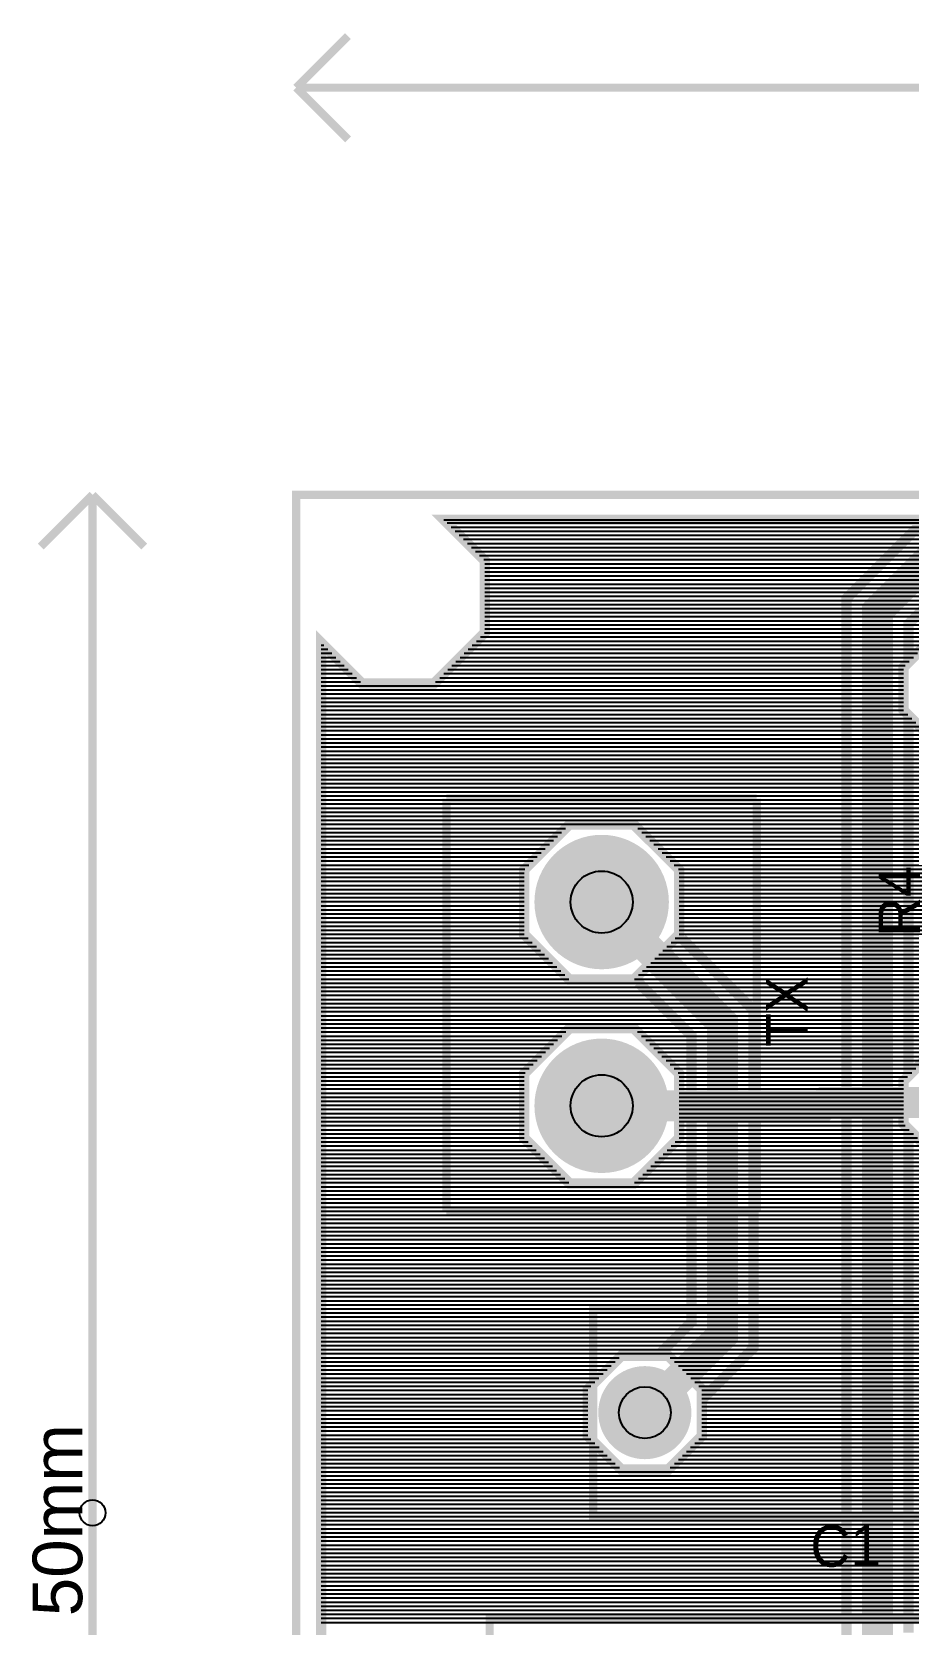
# Model space of a CAD drawing. Header units: inches. Extents: x -5.9 to 5.9, y -1.2 to 1.2.
# Drawn here: x -5.884 to -5.036, y -0.336 to 1.204 of the extents above; entities that cross this region are included whole.
import ezdxf

# ---------------------------------------------------------------- set-up
doc = ezdxf.new("R2010")
doc.units = ezdxf.units.IN
doc.layers.get('0').update_dxf_attribs({"linetype": 'CONTINUOUS'})

# ---------------------------------------------------------------- blocks, each defined once
blk = doc.blocks.new('EPAD')
at = {"const_width": 0.5}
blk.add_lwpolyline([(-0.25, 0, 1), (0.25, 0, 1)], format="xyb", close=True, dxfattribs=at)

msp = doc.modelspace()

# ---------------------------------------------------------------- linework, layer by layer
for points, const_width in [([(-5.627949, 1.149602), (-5.577949, 1.199602)], 0.008), ([(-5.627949, 1.149602), (5.887799, 1.149602)], 0.008), ([(-5.627949, 1.149602), (-5.577949, 1.099602)], 0.008), ([(-5.824799, 0.755902), (-5.874799, 0.705902)], 0.008), ([(-5.824799, -1.212602), (-5.824799, 0.755902)], 0.008), ([(-5.824799, 0.755902), (-5.774799, 0.705902)], 0.008), ([(-5.627949, -1.212602), (5.887799, -1.212602), (5.887799, 0.755902), (-5.627949, 0.755902), (-5.627949, -1.212602)], 0.008), ([(-5.627949, -1.212602), (5.887799, -1.212602), (5.887799, 0.755902), (-5.627949, 0.755902), (-5.627949, -1.212602)], 0.008), ([(-5.627949, -1.212602), (5.887799, -1.212602), (5.887799, 0.755902), (-5.627949, 0.755902), (-5.627949, -1.212602)], 0.008), ([(5.745151, -1.188602), (-5.4853, -1.188602), (-5.445626, -1.148928), (-5.445626, -1.079426), (-5.494772, -1.03028), (-5.564275, -1.03028), (-5.603949, -1.069954), (-5.603949, 0.613253), (-5.564275, 0.573579), (-5.494772, 0.573579), (-5.445626, 0.622725), (-5.445626, 0.692228), (-5.4853, 0.731902), (5.745151, 0.731902)], 0.01), ([(5.745151, -1.188602), (-5.4853, -1.188602), (-5.445626, -1.148928), (-5.445626, -1.079426), (-5.494772, -1.03028), (-5.564275, -1.03028), (-5.603949, -1.069954), (-5.603949, 0.613253), (-5.564275, 0.573579), (-5.494772, 0.573579), (-5.445626, 0.622725), (-5.445626, 0.692228), (-5.4853, 0.731902), (5.745151, 0.731902)], 0.01), ([(-5.095941, -0.368926), (-5.095941, 0.655926), (-5.028367, 0.7235), (3.496485, 0.7235)], 0.01), ([(3.709059, 0.4685), (3.484059, 0.6935), (-5.015941, 0.6935), (-5.065941, 0.6435), (-5.065941, -0.3565), (-4.990941, -0.4315)], 0.03), ([(-5.003515, 0.6635), (-5.035941, 0.631074), (-5.035941, 0.59421), (-5.011652, 0.6185)], 0.01), ([(-5.011652, 0.5185), (-5.040941, 0.547789), (-5.040941, 0.589211), (-5.011652, 0.6185)], 0.01), ([(-5.011652, 0.5185), (-5.035941, 0.54279), (-5.035941, 0.19421), (-5.011652, 0.2185)], 0.01), ([(-5.482673, 0.462201), (-5.182673, 0.462201)], 0.008), ([(-5.482673, 0.462201), (-5.482673, 0.062201)], 0.008), ([(-5.482673, 0.462201), (-5.182673, 0.462201)], 0.008), ([(-5.482673, 0.462201), (-5.482673, 0.062201)], 0.008), ([(-5.482673, 0.462201), (-5.182673, 0.462201)], 0.008), ([(-5.482673, 0.462201), (-5.482673, 0.062201)], 0.008), ([(-5.182673, 0.462201), (-5.182673, 0.062201)], 0.008), ([(-5.182673, 0.462201), (-5.182673, 0.062201)], 0.008), ([(-5.182673, 0.462201), (-5.182673, 0.062201)], 0.008), ([(-5.257674, 0.393267), (-5.257674, 0.331135), (-5.258428, 0.330381), (-5.185941, 0.257894), (-5.185941, -0.068926), (-5.235941, -0.118926), (-5.235941, -0.154281), (-5.268159, -0.1865), (-5.313722, -0.1865), (-5.345941, -0.154281), (-5.345941, -0.108719), (-5.313722, -0.0765), (-5.278367, -0.0765), (-5.245941, -0.044074), (-5.245941, 0.233043), (-5.300853, 0.287956), (-5.301607, 0.287201), (-5.363739, 0.287201), (-5.407673, 0.331135), (-5.407673, 0.393267), (-5.363739, 0.4372), (-5.301607, 0.4372), (-5.257674, 0.393267)], 0.01), ([(-5.363739, 0.4372), (-5.301607, 0.4372), (-5.257674, 0.393267), (-5.257674, 0.331135), (-5.301607, 0.287201), (-5.363739, 0.287201), (-5.407673, 0.331135), (-5.407673, 0.393267), (-5.363739, 0.4372)], 0.01), ([(-5.290941, -0.1315), (-5.215941, -0.0565), (-5.215941, 0.245469), (-5.332673, 0.362201)], 0.03), ([(-5.363739, 0.2402), (-5.301607, 0.2402), (-5.257674, 0.196267), (-5.257674, 0.134135), (-5.301607, 0.090201), (-5.363739, 0.090201), (-5.407673, 0.134135), (-5.407673, 0.196267), (-5.363739, 0.2402)], 0.01), ([(-5.363739, 0.2402), (-5.301607, 0.2402), (-5.257674, 0.196267), (-5.257674, 0.134135), (-5.301607, 0.090201), (-5.363739, 0.090201), (-5.407673, 0.134135), (-5.407673, 0.196267), (-5.363739, 0.2402)], 0.01), ([(-5.011652, 0.1185), (-5.040941, 0.147789), (-5.040941, 0.189211), (-5.011652, 0.2185)], 0.01), ([(-4.990941, 0.1685), (-5.115941, 0.1685), (-5.11924, 0.165201), (-5.332673, 0.165201)], 0.03), ([(-5.011652, 0.1185), (-5.035941, 0.14279), (-5.035941, -0.344074)], 0.01), ([(-5.182673, 0.062201), (-5.482673, 0.062201)], 0.008), ([(-5.182673, 0.062201), (-5.482673, 0.062201)], 0.008), ([(-5.182673, 0.062201), (-5.482673, 0.062201)], 0.008), ([(-5.340941, -0.2315), (-4.840941, -0.2315), (-4.840941, -0.0315), (-5.340941, -0.0315), (-5.340941, -0.2315)], 0.008), ([(-5.340941, -0.2315), (-4.840941, -0.2315), (-4.840941, -0.0315), (-5.340941, -0.0315), (-5.340941, -0.2315)], 0.008), ([(-5.340941, -0.2315), (-4.840941, -0.2315), (-4.840941, -0.0315), (-5.340941, -0.0315), (-5.340941, -0.2315)], 0.008), ([(-5.235941, -0.108719), (-5.235941, -0.154281), (-5.268159, -0.1865), (-5.313722, -0.1865), (-5.345941, -0.154281), (-5.345941, -0.108719), (-5.313722, -0.0765), (-5.268159, -0.0765), (-5.235941, -0.108719)], 0.01), ([(-5.440941, -0.5315), (-4.940941, -0.5315), (-4.940941, -0.3315), (-5.440941, -0.3315), (-5.440941, -0.5315)], 0.008), ([(-5.440941, -0.5315), (-4.940941, -0.5315), (-4.940941, -0.3315), (-5.440941, -0.3315), (-5.440941, -0.5315)], 0.008), ([(-5.440941, -0.5315), (-4.940941, -0.5315), (-4.940941, -0.3315), (-5.440941, -0.3315), (-5.440941, -0.5315)], 0.008)]:
    msp.add_lwpolyline(points, dxfattribs=dict(const_width=const_width))
for points in [[(-5.4853, 0.731902), (5.745151, 0.731902)], [(-5.4853, 0.731902), (5.745151, 0.731902)], [(-5.482119, 0.72872), (5.74197, 0.72872)], [(-5.482119, 0.72872), (5.74197, 0.72872)], [(-5.478182, 0.724783), (5.738033, 0.724783)], [(-5.478182, 0.724783), (5.738033, 0.724783)], [(-5.474245, 0.720846), (1.81898, 0.720846)], [(-5.474245, 0.720846), (-5.03102, 0.720846)], [(-5.470308, 0.716909), (1.815043, 0.716909)], [(-5.470308, 0.716909), (-5.034957, 0.716909)], [(-5.466371, 0.712972), (1.811106, 0.712972)], [(-5.466371, 0.712972), (-5.038894, 0.712972)], [(-5.462434, 0.709035), (1.807169, 0.709035)], [(-5.462434, 0.709035), (-5.042831, 0.709035)], [(-5.458497, 0.705098), (1.803232, 0.705098)], [(-5.458497, 0.705098), (-5.046768, 0.705098)], [(-5.45456, 0.701161), (1.799295, 0.701161)], [(-5.45456, 0.701161), (-5.050705, 0.701161)], [(-5.450623, 0.697224), (1.795358, 0.697224)], [(-5.450623, 0.697224), (-5.054642, 0.697224)], [(-5.446686, 0.693287), (1.791421, 0.693287)], [(-5.446686, 0.693287), (-5.058579, 0.693287)], [(-5.445626, 0.68935), (1.787484, 0.68935)], [(-5.445626, 0.68935), (-5.062516, 0.68935)], [(-5.445626, 0.685413), (1.783547, 0.685413)], [(-5.445626, 0.685413), (-5.066453, 0.685413)], [(-5.445626, 0.681476), (1.77961, 0.681476)], [(-5.445626, 0.681476), (-5.07039, 0.681476)], [(-5.445626, 0.677539), (1.775673, 0.677539)], [(-5.445626, 0.677539), (-5.074327, 0.677539)], [(-5.445626, 0.673602), (1.771736, 0.673602)], [(-5.445626, 0.673602), (-5.078264, 0.673602)], [(-5.445626, 0.669665), (-4.932201, 0.669665)], [(-5.445626, 0.669665), (-5.082201, 0.669665)], [(-5.445626, 0.665728), (-4.936138, 0.665728)], [(-5.445626, 0.665728), (-5.086138, 0.665728)], [(-5.445626, 0.661791), (-4.940075, 0.661791)], [(-5.445626, 0.661791), (-5.090075, 0.661791)], [(-5.445626, 0.657854), (-4.944012, 0.657854)], [(-5.445626, 0.657854), (-5.094012, 0.657854)], [(-5.445626, 0.653917), (-4.947949, 0.653917)], [(-5.445626, 0.653917), (-5.095941, 0.653917)], [(-5.445626, 0.64998), (-4.951886, 0.64998)], [(-5.445626, 0.64998), (-5.095941, 0.64998)], [(-5.445626, 0.646043), (-4.955823, 0.646043)], [(-5.445626, 0.646043), (-5.095941, 0.646043)], [(-5.445626, 0.642106), (-4.95976, 0.642106)], [(-5.445626, 0.642106), (-5.095941, 0.642106)], [(-5.445626, 0.638169), (-4.963697, 0.638169)], [(-5.445626, 0.638169), (-5.095941, 0.638169)], [(-5.445626, 0.634232), (-4.967634, 0.634232)], [(-5.445626, 0.634232), (-5.095941, 0.634232)], [(-5.449867, 0.618484), (-5.011667, 0.618484)], [(-5.449867, 0.618484), (-5.095941, 0.618484)], [(-5.44593, 0.622421), (-4.979445, 0.622421)], [(-5.44593, 0.622421), (-5.095941, 0.622421)], [(-5.445626, 0.630295), (-4.971571, 0.630295)], [(-5.445626, 0.630295), (-5.095941, 0.630295)], [(-5.445626, 0.626358), (-4.975508, 0.626358)], [(-5.445626, 0.626358), (-5.095941, 0.626358)], [(-5.603949, 0.61061), (-5.601306, 0.61061)], [(-5.603949, 0.61061), (-5.601306, 0.61061)], [(-5.603949, 0.606673), (-5.597369, 0.606673)], [(-5.603949, 0.606673), (-5.597369, 0.606673)], [(-5.603949, 0.602736), (-5.593432, 0.602736)], [(-5.603949, 0.602736), (-5.593432, 0.602736)], [(-5.465615, 0.602736), (-5.027415, 0.602736)], [(-5.465615, 0.602736), (-5.095941, 0.602736)], [(-5.461678, 0.606673), (-5.023478, 0.606673)], [(-5.461678, 0.606673), (-5.095941, 0.606673)], [(-5.457741, 0.61061), (-5.019541, 0.61061)], [(-5.457741, 0.61061), (-5.095941, 0.61061)], [(-5.453804, 0.614547), (-5.015604, 0.614547)], [(-5.453804, 0.614547), (-5.095941, 0.614547)], [(-5.603949, 0.598799), (-5.589495, 0.598799)], [(-5.603949, 0.598799), (-5.589495, 0.598799)], [(-5.603949, 0.594862), (-5.585558, 0.594862)], [(-5.603949, 0.594862), (-5.585558, 0.594862)], [(-5.603949, 0.590925), (-5.581621, 0.590925)], [(-5.603949, 0.590925), (-5.581621, 0.590925)], [(-5.603949, 0.586988), (-5.577684, 0.586988)], [(-5.603949, 0.586988), (-5.577684, 0.586988)], [(-5.481363, 0.586988), (-5.040941, 0.586988)], [(-5.481363, 0.586988), (-5.095941, 0.586988)], [(-5.477426, 0.590925), (-5.039226, 0.590925)], [(-5.477426, 0.590925), (-5.095941, 0.590925)], [(-5.473489, 0.594862), (-5.035289, 0.594862)], [(-5.473489, 0.594862), (-5.095941, 0.594862)], [(-5.469552, 0.598799), (-5.031352, 0.598799)], [(-5.469552, 0.598799), (-5.095941, 0.598799)], [(-5.603949, 0.583051), (-5.573747, 0.583051)], [(-5.603949, 0.583051), (-5.573747, 0.583051)], [(-5.603949, 0.579114), (-5.56981, 0.579114)], [(-5.603949, 0.579114), (-5.56981, 0.579114)], [(-5.603949, 0.575177), (-5.565873, 0.575177)], [(-5.603949, 0.575177), (-5.565873, 0.575177)], [(-5.603949, 0.57124), (-5.040941, 0.57124)], [(-5.603949, 0.57124), (-5.095941, 0.57124)], [(-5.493174, 0.575177), (-5.040941, 0.575177)], [(-5.493174, 0.575177), (-5.095941, 0.575177)], [(-5.489237, 0.579114), (-5.040941, 0.579114)], [(-5.489237, 0.579114), (-5.095941, 0.579114)], [(-5.4853, 0.583051), (-5.040941, 0.583051)], [(-5.4853, 0.583051), (-5.095941, 0.583051)], [(-5.603949, 0.567303), (-5.040941, 0.567303)], [(-5.603949, 0.567303), (-5.095941, 0.567303)], [(-5.603949, 0.563366), (-5.040941, 0.563366)], [(-5.603949, 0.563366), (-5.095941, 0.563366)], [(-5.603949, 0.559429), (-5.040941, 0.559429)], [(-5.603949, 0.559429), (-5.095941, 0.559429)], [(-5.603949, 0.555492), (-5.040941, 0.555492)], [(-5.603949, 0.555492), (-5.095941, 0.555492)], [(-5.603949, 0.551555), (-5.040941, 0.551555)], [(-5.603949, 0.551555), (-5.095941, 0.551555)], [(-5.603949, 0.547618), (-5.040769, 0.547618)], [(-5.603949, 0.547618), (-5.095941, 0.547618)], [(-5.603949, 0.543681), (-5.036832, 0.543681)], [(-5.603949, 0.543681), (-5.095941, 0.543681)], [(-5.603949, 0.539744), (-5.032895, 0.539744)], [(-5.603949, 0.539744), (-5.095941, 0.539744)], [(-5.603949, 0.535807), (-5.028958, 0.535807)], [(-5.603949, 0.535807), (-5.095941, 0.535807)], [(-5.603949, 0.53187), (-5.025021, 0.53187)], [(-5.603949, 0.53187), (-5.095941, 0.53187)], [(-5.603949, 0.527933), (-5.021084, 0.527933)], [(-5.603949, 0.527933), (-5.095941, 0.527933)], [(-5.603949, 0.523996), (-5.017147, 0.523996)], [(-5.603949, 0.523996), (-5.095941, 0.523996)], [(-5.603949, 0.520059), (-5.01321, 0.520059)], [(-5.603949, 0.520059), (-5.095941, 0.520059)], [(-5.603949, 0.516122), (-4.9211, 0.516122)], [(-5.603949, 0.516122), (-5.095941, 0.516122)], [(-5.603949, 0.512185), (-4.925037, 0.512185)], [(-5.603949, 0.512185), (-5.095941, 0.512185)], [(-5.603949, 0.508248), (-4.928974, 0.508248)], [(-5.603949, 0.508248), (-5.095941, 0.508248)], [(-5.603949, 0.504311), (-4.932911, 0.504311)], [(-5.603949, 0.504311), (-5.095941, 0.504311)], [(-5.603949, 0.500374), (-4.936848, 0.500374)], [(-5.603949, 0.500374), (-5.095941, 0.500374)], [(-5.603949, 0.496437), (-4.940785, 0.496437)], [(-5.603949, 0.496437), (-5.095941, 0.496437)], [(-5.603949, 0.4925), (-4.944722, 0.4925)], [(-5.603949, 0.4925), (-5.095941, 0.4925)], [(-5.603949, 0.488563), (-4.945941, 0.488563)], [(-5.603949, 0.488563), (-5.095941, 0.488563)], [(-5.603949, 0.484626), (-4.945941, 0.484626)], [(-5.603949, 0.484626), (-5.095941, 0.484626)], [(-5.603949, 0.480689), (-4.945941, 0.480689)], [(-5.603949, 0.480689), (-5.095941, 0.480689)], [(-5.603949, 0.476752), (-4.945941, 0.476752)], [(-5.603949, 0.476752), (-5.095941, 0.476752)], [(-5.603949, 0.472815), (-4.945941, 0.472815)], [(-5.603949, 0.472815), (-5.095941, 0.472815)], [(-5.603949, 0.468878), (-4.945941, 0.468878)], [(-5.603949, 0.468878), (-5.095941, 0.468878)], [(-5.603949, 0.464941), (-4.945941, 0.464941)], [(-5.603949, 0.464941), (-5.095941, 0.464941)], [(-5.603949, 0.461004), (-4.945941, 0.461004)], [(-5.603949, 0.461004), (-5.095941, 0.461004)], [(-5.603949, 0.457067), (-4.945941, 0.457067)], [(-5.603949, 0.457067), (-5.095941, 0.457067)], [(-5.603949, 0.45313), (-4.945941, 0.45313)], [(-5.603949, 0.45313), (-5.095941, 0.45313)], [(-5.603949, 0.449193), (-4.945941, 0.449193)], [(-5.603949, 0.449193), (-5.095941, 0.449193)], [(-5.603949, 0.445256), (-4.945478, 0.445256)], [(-5.603949, 0.445256), (-5.095941, 0.445256)], [(-5.603949, 0.441319), (-4.941541, 0.441319)], [(-5.603949, 0.441319), (-5.095941, 0.441319)], [(-5.603949, 0.437382), (-4.937604, 0.437382)], [(-5.603949, 0.437382), (-5.095941, 0.437382)], [(-5.603949, 0.433445), (-5.367494, 0.433445)], [(-5.603949, 0.433445), (-5.367494, 0.433445)], [(-5.297852, 0.433445), (-4.933667, 0.433445)], [(-5.297852, 0.433445), (-5.095941, 0.433445)], [(-5.603949, 0.429508), (-5.371431, 0.429508)], [(-5.603949, 0.429508), (-5.371431, 0.429508)], [(-5.603949, 0.425571), (-5.375369, 0.425571)], [(-5.603949, 0.425571), (-5.375369, 0.425571)], [(-5.603949, 0.421634), (-5.379306, 0.421634)], [(-5.603949, 0.421634), (-5.379306, 0.421634)], [(-5.603949, 0.417697), (-5.383243, 0.417697)], [(-5.603949, 0.417697), (-5.383243, 0.417697)], [(-5.293915, 0.429508), (-4.92973, 0.429508)], [(-5.293915, 0.429508), (-5.095941, 0.429508)], [(-5.289978, 0.425571), (-4.925793, 0.425571)], [(-5.289978, 0.425571), (-5.095941, 0.425571)], [(-5.286041, 0.421634), (-4.921856, 0.421634)], [(-5.286041, 0.421634), (-5.095941, 0.421634)], [(-5.282104, 0.417697), (-4.917919, 0.417697)], [(-5.282104, 0.417697), (-5.095941, 0.417697)], [(-5.603949, 0.41376), (-5.38718, 0.41376)], [(-5.603949, 0.41376), (-5.38718, 0.41376)], [(-5.603949, 0.409823), (-5.391117, 0.409823)], [(-5.603949, 0.409823), (-5.391117, 0.409823)], [(-5.603949, 0.405886), (-5.395054, 0.405886)], [(-5.603949, 0.405886), (-5.395054, 0.405886)], [(-5.603949, 0.401949), (-5.398991, 0.401949)], [(-5.603949, 0.401949), (-5.398991, 0.401949)], [(-5.278167, 0.41376), (-4.913982, 0.41376)], [(-5.278167, 0.41376), (-5.095941, 0.41376)], [(-5.27423, 0.409823), (-4.327399, 0.409823)], [(-5.27423, 0.409823), (-5.095941, 0.409823)], [(-5.270293, 0.405886), (-4.331336, 0.405886)], [(-5.270293, 0.405886), (-5.095941, 0.405886)], [(-5.266356, 0.401949), (-4.335273, 0.401949)], [(-5.266356, 0.401949), (-5.095941, 0.401949)], [(-5.603949, 0.398012), (-5.402928, 0.398012)], [(-5.603949, 0.398012), (-5.402928, 0.398012)], [(-5.603949, 0.394075), (-5.406865, 0.394075)], [(-5.603949, 0.394075), (-5.406865, 0.394075)], [(-5.603949, 0.390138), (-5.407673, 0.390138)], [(-5.603949, 0.390138), (-5.407673, 0.390138)], [(-5.603949, 0.386201), (-5.407673, 0.386201)], [(-5.603949, 0.386201), (-5.407673, 0.386201)], [(-5.262419, 0.398012), (-4.33921, 0.398012)], [(-5.262419, 0.398012), (-5.095941, 0.398012)], [(-5.258482, 0.394075), (-4.343147, 0.394075)], [(-5.258482, 0.394075), (-5.095941, 0.394075)], [(-5.257674, 0.390138), (-4.345941, 0.390138)], [(-5.257674, 0.390138), (-5.095941, 0.390138)], [(-5.257674, 0.386201), (-4.345941, 0.386201)], [(-5.257674, 0.386201), (-5.095941, 0.386201)], [(-5.603949, 0.382264), (-5.407673, 0.382264)], [(-5.603949, 0.382264), (-5.407673, 0.382264)], [(-5.603949, 0.378327), (-5.407673, 0.378327)], [(-5.603949, 0.378327), (-5.407673, 0.378327)], [(-5.603949, 0.37439), (-5.407673, 0.37439)], [(-5.603949, 0.37439), (-5.407673, 0.37439)], [(-5.603949, 0.370453), (-5.407673, 0.370453)], [(-5.603949, 0.370453), (-5.407673, 0.370453)], [(-5.257674, 0.382264), (-4.345941, 0.382264)], [(-5.257674, 0.382264), (-5.095941, 0.382264)], [(-5.257674, 0.378327), (-4.345941, 0.378327)], [(-5.257674, 0.378327), (-5.095941, 0.378327)], [(-5.257674, 0.37439), (-4.345941, 0.37439)], [(-5.257674, 0.37439), (-5.095941, 0.37439)], [(-5.257674, 0.370453), (-4.345941, 0.370453)], [(-5.257674, 0.370453), (-5.095941, 0.370453)], [(-5.603949, 0.366516), (-5.407673, 0.366516)], [(-5.603949, 0.366516), (-5.407673, 0.366516)], [(-5.603949, 0.362579), (-5.407673, 0.362579)], [(-5.603949, 0.362579), (-5.407673, 0.362579)], [(-5.603949, 0.358642), (-5.407673, 0.358642)], [(-5.603949, 0.358642), (-5.407673, 0.358642)], [(-5.603949, 0.354705), (-5.407673, 0.354705)], [(-5.603949, 0.354705), (-5.407673, 0.354705)], [(-5.257674, 0.366516), (-4.345941, 0.366516)], [(-5.257674, 0.366516), (-5.095941, 0.366516)], [(-5.257674, 0.362579), (-4.345941, 0.362579)], [(-5.257674, 0.362579), (-5.095941, 0.362579)], [(-5.257674, 0.358642), (-4.345941, 0.358642)], [(-5.257674, 0.358642), (-5.095941, 0.358642)], [(-5.257674, 0.354705), (-4.345941, 0.354705)], [(-5.257674, 0.354705), (-5.095941, 0.354705)], [(-5.603949, 0.350768), (-5.407673, 0.350768)], [(-5.603949, 0.350768), (-5.407673, 0.350768)], [(-5.603949, 0.346831), (-5.407673, 0.346831)], [(-5.603949, 0.346831), (-5.407673, 0.346831)], [(-5.603949, 0.342894), (-5.407673, 0.342894)], [(-5.603949, 0.342894), (-5.407673, 0.342894)], [(-5.603949, 0.338957), (-5.407673, 0.338957)], [(-5.603949, 0.338957), (-5.407673, 0.338957)], [(-5.257674, 0.350768), (-4.345941, 0.350768)], [(-5.257674, 0.350768), (-5.095941, 0.350768)], [(-5.257674, 0.346831), (-4.345941, 0.346831)], [(-5.257674, 0.346831), (-5.095941, 0.346831)], [(-5.257674, 0.342894), (-4.343116, 0.342894)], [(-5.257674, 0.342894), (-5.095941, 0.342894)], [(-5.257674, 0.338957), (-4.339179, 0.338957)], [(-5.257674, 0.338957), (-5.095941, 0.338957)], [(-5.603949, 0.33502), (-5.407673, 0.33502)], [(-5.603949, 0.33502), (-5.407673, 0.33502)], [(-5.603949, 0.331083), (-5.40762, 0.331083)], [(-5.603949, 0.331083), (-5.40762, 0.331083)], [(-5.603949, 0.327146), (-5.403683, 0.327146)], [(-5.603949, 0.327146), (-5.403683, 0.327146)], [(-5.261663, 0.327146), (-5.095941, 0.327146)], [(-5.257726, 0.331083), (-4.331305, 0.331083)], [(-5.257726, 0.331083), (-5.095941, 0.331083)], [(-5.257674, 0.33502), (-4.335242, 0.33502)], [(-5.257674, 0.33502), (-5.095941, 0.33502)], [(-5.255193, 0.327146), (-4.327368, 0.327146)], [(-5.603949, 0.323209), (-5.399746, 0.323209)], [(-5.603949, 0.323209), (-5.399746, 0.323209)], [(-5.603949, 0.319272), (-5.395809, 0.319272)], [(-5.603949, 0.319272), (-5.395809, 0.319272)], [(-5.603949, 0.315335), (-5.391872, 0.315335)], [(-5.603949, 0.315335), (-5.391872, 0.315335)], [(-5.603949, 0.311398), (-5.387935, 0.311398)], [(-5.603949, 0.311398), (-5.387935, 0.311398)], [(-5.277411, 0.311398), (-5.095941, 0.311398)], [(-5.273474, 0.315335), (-5.095941, 0.315335)], [(-5.269537, 0.319272), (-5.095941, 0.319272)], [(-5.2656, 0.323209), (-5.095941, 0.323209)], [(-5.251256, 0.323209), (-4.323431, 0.323209)], [(-5.247319, 0.319272), (-4.320941, 0.319272)], [(-5.243382, 0.315335), (-4.320941, 0.315335)], [(-5.239445, 0.311398), (-4.320941, 0.311398)], [(-5.603949, 0.307461), (-5.383998, 0.307461)], [(-5.603949, 0.307461), (-5.383998, 0.307461)], [(-5.603949, 0.303524), (-5.380061, 0.303524)], [(-5.603949, 0.303524), (-5.380061, 0.303524)], [(-5.603949, 0.299587), (-5.376124, 0.299587)], [(-5.603949, 0.299587), (-5.376124, 0.299587)], [(-5.603949, 0.29565), (-5.372187, 0.29565)], [(-5.603949, 0.29565), (-5.372187, 0.29565)], [(-5.293159, 0.29565), (-5.095941, 0.29565)], [(-5.289222, 0.299587), (-5.095941, 0.299587)], [(-5.285285, 0.303524), (-5.095941, 0.303524)], [(-5.281348, 0.307461), (-5.095941, 0.307461)], [(-5.235508, 0.307461), (-4.320941, 0.307461)], [(-5.231571, 0.303524), (-4.320941, 0.303524)], [(-5.227634, 0.299587), (-4.320941, 0.299587)], [(-5.223697, 0.29565), (-4.320941, 0.29565)], [(-5.603949, 0.291713), (-5.36825, 0.291713)], [(-5.603949, 0.291713), (-5.36825, 0.291713)], [(-5.603949, 0.287776), (-5.364313, 0.287776)], [(-5.603949, 0.287776), (-5.364313, 0.287776)], [(-5.603949, 0.283839), (-5.296736, 0.283839)], [(-5.603949, 0.283839), (-5.095941, 0.283839)], [(-5.603949, 0.279902), (-5.292799, 0.279902)], [(-5.603949, 0.279902), (-5.095941, 0.279902)], [(-5.301033, 0.287776), (-5.300673, 0.287776)], [(-5.301033, 0.287776), (-5.095941, 0.287776)], [(-5.297096, 0.291713), (-5.095941, 0.291713)], [(-5.21976, 0.291713), (-4.320941, 0.291713)], [(-5.215823, 0.287776), (-4.320941, 0.287776)], [(-5.211886, 0.283839), (-4.320941, 0.283839)], [(-5.207949, 0.279902), (-4.320941, 0.279902)], [(-5.603949, 0.275965), (-5.288862, 0.275965)], [(-5.603949, 0.275965), (-5.095941, 0.275965)], [(-5.603949, 0.272028), (-5.284925, 0.272028)], [(-5.603949, 0.272028), (-5.095941, 0.272028)], [(-5.603949, 0.268091), (-5.280988, 0.268091)], [(-5.603949, 0.268091), (-5.095941, 0.268091)], [(-5.603949, 0.264154), (-5.277051, 0.264154)], [(-5.603949, 0.264154), (-5.095941, 0.264154)], [(-5.204012, 0.275965), (-4.320941, 0.275965)], [(-5.200075, 0.272028), (-4.320941, 0.272028)], [(-5.196138, 0.268091), (-4.320941, 0.268091)], [(-5.192201, 0.264154), (-4.320941, 0.264154)], [(-5.603949, 0.260217), (-5.273114, 0.260217)], [(-5.603949, 0.260217), (-5.095941, 0.260217)], [(-5.603949, 0.25628), (-5.269177, 0.25628)], [(-5.603949, 0.25628), (-5.095941, 0.25628)], [(-5.603949, 0.252343), (-5.26524, 0.252343)], [(-5.603949, 0.252343), (-5.095941, 0.252343)], [(-5.603949, 0.248406), (-5.261303, 0.248406)], [(-5.603949, 0.248406), (-5.095941, 0.248406)], [(-5.188264, 0.260217), (-4.320941, 0.260217)], [(-5.185941, 0.25628), (-4.320941, 0.25628)], [(-5.185941, 0.252343), (-4.320941, 0.252343)], [(-5.185941, 0.248406), (-4.320941, 0.248406)], [(-5.603949, 0.244469), (-5.257366, 0.244469)], [(-5.603949, 0.244469), (-5.095941, 0.244469)], [(-5.603949, 0.240531), (-5.253429, 0.240531)], [(-5.603949, 0.240531), (-5.095941, 0.240531)], [(-5.603949, 0.236594), (-5.367345, 0.236594)], [(-5.603949, 0.236594), (-5.367345, 0.236594)], [(-5.603949, 0.232657), (-5.371282, 0.232657)], [(-5.603949, 0.232657), (-5.371282, 0.232657)], [(-5.298002, 0.236594), (-5.249492, 0.236594)], [(-5.298002, 0.236594), (-5.095941, 0.236594)], [(-5.294065, 0.232657), (-5.245941, 0.232657)], [(-5.294065, 0.232657), (-5.095941, 0.232657)], [(-5.185941, 0.244469), (-4.320941, 0.244469)], [(-5.185941, 0.240531), (-4.320941, 0.240531)], [(-5.185941, 0.236594), (-4.320941, 0.236594)], [(-5.185941, 0.232657), (-4.320941, 0.232657)], [(-5.603949, 0.22872), (-5.375219, 0.22872)], [(-5.603949, 0.22872), (-5.375219, 0.22872)], [(-5.603949, 0.224783), (-5.379156, 0.224783)], [(-5.603949, 0.224783), (-5.379156, 0.224783)], [(-5.603949, 0.220846), (-5.383093, 0.220846)], [(-5.603949, 0.220846), (-5.383093, 0.220846)], [(-5.603949, 0.216909), (-5.38703, 0.216909)], [(-5.603949, 0.216909), (-5.38703, 0.216909)], [(-5.290128, 0.22872), (-5.245941, 0.22872)], [(-5.290128, 0.22872), (-5.095941, 0.22872)], [(-5.286191, 0.224783), (-5.245941, 0.224783)], [(-5.286191, 0.224783), (-5.095941, 0.224783)], [(-5.282254, 0.220846), (-5.245941, 0.220846)], [(-5.282254, 0.220846), (-5.095941, 0.220846)], [(-5.278317, 0.216909), (-5.245941, 0.216909)], [(-5.278317, 0.216909), (-5.095941, 0.216909)], [(-5.185941, 0.22872), (-4.320941, 0.22872)], [(-5.185941, 0.224783), (-4.320941, 0.224783)], [(-5.185941, 0.220846), (-4.916376, 0.220846)], [(-5.185941, 0.216909), (-5.013242, 0.216909)], [(-5.603949, 0.212972), (-5.390967, 0.212972)], [(-5.603949, 0.212972), (-5.390967, 0.212972)], [(-5.603949, 0.209035), (-5.394904, 0.209035)], [(-5.603949, 0.209035), (-5.394904, 0.209035)], [(-5.603949, 0.205098), (-5.398841, 0.205098)], [(-5.603949, 0.205098), (-5.398841, 0.205098)], [(-5.603949, 0.201161), (-5.402778, 0.201161)], [(-5.603949, 0.201161), (-5.402778, 0.201161)], [(-5.27438, 0.212972), (-5.245941, 0.212972)], [(-5.27438, 0.212972), (-5.095941, 0.212972)], [(-5.270443, 0.209035), (-5.245941, 0.209035)], [(-5.270443, 0.209035), (-5.095941, 0.209035)], [(-5.266506, 0.205098), (-5.245941, 0.205098)], [(-5.266506, 0.205098), (-5.095941, 0.205098)], [(-5.262569, 0.201161), (-5.245941, 0.201161)], [(-5.262569, 0.201161), (-5.095941, 0.201161)], [(-5.185941, 0.212972), (-5.017179, 0.212972)], [(-5.185941, 0.209035), (-5.021116, 0.209035)], [(-5.185941, 0.205098), (-5.025053, 0.205098)], [(-5.185941, 0.201161), (-5.02899, 0.201161)], [(-5.603949, 0.197224), (-5.406715, 0.197224)], [(-5.603949, 0.197224), (-5.406715, 0.197224)], [(-5.603949, 0.193287), (-5.407673, 0.193287)], [(-5.603949, 0.193287), (-5.407673, 0.193287)], [(-5.603949, 0.18935), (-5.407673, 0.18935)], [(-5.603949, 0.18935), (-5.407673, 0.18935)], [(-5.603949, 0.185413), (-5.407673, 0.185413)], [(-5.603949, 0.185413), (-5.407673, 0.185413)], [(-5.258631, 0.197224), (-5.245941, 0.197224)], [(-5.258631, 0.197224), (-5.095941, 0.197224)], [(-5.257674, 0.193287), (-5.245941, 0.193287)], [(-5.257674, 0.193287), (-5.095941, 0.193287)], [(-5.257674, 0.18935), (-5.245941, 0.18935)], [(-5.257674, 0.18935), (-5.095941, 0.18935)], [(-5.257674, 0.185413), (-5.245941, 0.185413)], [(-5.257674, 0.185413), (-5.095941, 0.185413)], [(-5.185941, 0.197224), (-5.032927, 0.197224)], [(-5.185941, 0.193287), (-5.036864, 0.193287)], [(-5.185941, 0.18935), (-5.040801, 0.18935)], [(-5.185941, 0.185413), (-5.040941, 0.185413)], [(-5.603949, 0.181476), (-5.407673, 0.181476)], [(-5.603949, 0.181476), (-5.407673, 0.181476)], [(-5.603949, 0.177539), (-5.407673, 0.177539)], [(-5.603949, 0.177539), (-5.407673, 0.177539)], [(-5.603949, 0.173602), (-5.407673, 0.173602)], [(-5.603949, 0.173602), (-5.407673, 0.173602)], [(-5.603949, 0.169665), (-5.407673, 0.169665)], [(-5.603949, 0.169665), (-5.407673, 0.169665)], [(-5.257674, 0.181476), (-5.245941, 0.181476)], [(-5.257674, 0.181476), (-5.095941, 0.181476)], [(-5.257674, 0.177539), (-5.245941, 0.177539)], [(-5.257674, 0.177539), (-5.095941, 0.177539)], [(-5.257674, 0.173602), (-5.245941, 0.173602)], [(-5.257674, 0.173602), (-5.095941, 0.173602)], [(-5.257674, 0.169665), (-5.245941, 0.169665)], [(-5.257674, 0.169665), (-5.095941, 0.169665)], [(-5.185941, 0.181476), (-5.040941, 0.181476)], [(-5.185941, 0.177539), (-5.040941, 0.177539)], [(-5.185941, 0.173602), (-5.040941, 0.173602)], [(-5.185941, 0.169665), (-5.040941, 0.169665)], [(-5.603949, 0.165728), (-5.407673, 0.165728)], [(-5.603949, 0.165728), (-5.407673, 0.165728)], [(-5.603949, 0.161791), (-5.407673, 0.161791)], [(-5.603949, 0.161791), (-5.407673, 0.161791)], [(-5.603949, 0.157854), (-5.407673, 0.157854)], [(-5.603949, 0.157854), (-5.407673, 0.157854)], [(-5.257674, 0.165728), (-5.245941, 0.165728)], [(-5.257674, 0.165728), (-5.095941, 0.165728)], [(-5.257674, 0.161791), (-5.245941, 0.161791)], [(-5.257674, 0.161791), (-5.095941, 0.161791)], [(-5.257674, 0.157854), (-5.245941, 0.157854)], [(-5.257674, 0.157854), (-5.095941, 0.157854)], [(-5.185941, 0.165728), (-5.040941, 0.165728)], [(-5.185941, 0.161791), (-5.040941, 0.161791)], [(-5.185941, 0.157854), (-5.040941, 0.157854)], [(-5.603949, 0.153917), (-5.407673, 0.153917)], [(-5.603949, 0.153917), (-5.407673, 0.153917)], [(-5.603949, 0.14998), (-5.407673, 0.14998)], [(-5.603949, 0.14998), (-5.407673, 0.14998)], [(-5.603949, 0.146043), (-5.407673, 0.146043)], [(-5.603949, 0.146043), (-5.407673, 0.146043)], [(-5.603949, 0.142106), (-5.407673, 0.142106)], [(-5.603949, 0.142106), (-5.407673, 0.142106)], [(-5.257674, 0.153917), (-5.245941, 0.153917)], [(-5.257674, 0.153917), (-5.095941, 0.153917)], [(-5.257674, 0.14998), (-5.245941, 0.14998)], [(-5.257674, 0.14998), (-5.095941, 0.14998)], [(-5.257674, 0.146043), (-5.245941, 0.146043)], [(-5.257674, 0.146043), (-5.095941, 0.146043)], [(-5.257674, 0.142106), (-5.245941, 0.142106)], [(-5.257674, 0.142106), (-5.095941, 0.142106)], [(-5.185941, 0.153917), (-5.040941, 0.153917)], [(-5.185941, 0.14998), (-5.040941, 0.14998)], [(-5.185941, 0.146043), (-5.039194, 0.146043)], [(-5.185941, 0.142106), (-5.035257, 0.142106)], [(-5.603949, 0.138169), (-5.407673, 0.138169)], [(-5.603949, 0.138169), (-5.407673, 0.138169)], [(-5.603949, 0.134232), (-5.407673, 0.134232)], [(-5.603949, 0.134232), (-5.407673, 0.134232)], [(-5.603949, 0.130295), (-5.403833, 0.130295)], [(-5.603949, 0.130295), (-5.403833, 0.130295)], [(-5.603949, 0.126358), (-5.399896, 0.126358)], [(-5.603949, 0.126358), (-5.399896, 0.126358)], [(-5.26545, 0.126358), (-5.245941, 0.126358)], [(-5.26545, 0.126358), (-5.095941, 0.126358)], [(-5.261513, 0.130295), (-5.245941, 0.130295)], [(-5.261513, 0.130295), (-5.095941, 0.130295)], [(-5.257674, 0.138169), (-5.245941, 0.138169)], [(-5.257674, 0.138169), (-5.095941, 0.138169)], [(-5.257674, 0.134232), (-5.245941, 0.134232)], [(-5.257674, 0.134232), (-5.095941, 0.134232)], [(-5.185941, 0.138169), (-5.03132, 0.138169)], [(-5.185941, 0.134232), (-5.027383, 0.134232)], [(-5.185941, 0.130295), (-5.023446, 0.130295)], [(-5.185941, 0.126358), (-5.019509, 0.126358)], [(-5.603949, 0.122421), (-5.395959, 0.122421)], [(-5.603949, 0.122421), (-5.395959, 0.122421)], [(-5.603949, 0.118484), (-5.392022, 0.118484)], [(-5.603949, 0.118484), (-5.392022, 0.118484)], [(-5.603949, 0.114547), (-5.388085, 0.114547)], [(-5.603949, 0.114547), (-5.388085, 0.114547)], [(-5.603949, 0.11061), (-5.384148, 0.11061)], [(-5.603949, 0.11061), (-5.384148, 0.11061)], [(-5.281198, 0.11061), (-5.245941, 0.11061)], [(-5.281198, 0.11061), (-5.095941, 0.11061)], [(-5.277261, 0.114547), (-5.245941, 0.114547)], [(-5.277261, 0.114547), (-5.095941, 0.114547)], [(-5.273324, 0.118484), (-5.245941, 0.118484)], [(-5.273324, 0.118484), (-5.095941, 0.118484)], [(-5.269387, 0.122421), (-5.245941, 0.122421)], [(-5.269387, 0.122421), (-5.095941, 0.122421)], [(-5.185941, 0.122421), (-5.015572, 0.122421)], [(-5.185941, 0.118484), (-4.920941, 0.118484)], [(-5.185941, 0.114547), (-4.920941, 0.114547)], [(-5.185941, 0.11061), (-4.920941, 0.11061)], [(-5.603949, 0.106673), (-5.380211, 0.106673)], [(-5.603949, 0.106673), (-5.380211, 0.106673)], [(-5.603949, 0.102736), (-5.376274, 0.102736)], [(-5.603949, 0.102736), (-5.376274, 0.102736)], [(-5.603949, 0.098799), (-5.372337, 0.098799)], [(-5.603949, 0.098799), (-5.372337, 0.098799)], [(-5.603949, 0.094862), (-5.3684, 0.094862)], [(-5.603949, 0.094862), (-5.3684, 0.094862)], [(-5.296946, 0.094862), (-5.245941, 0.094862)], [(-5.296946, 0.094862), (-5.095941, 0.094862)], [(-5.293009, 0.098799), (-5.245941, 0.098799)], [(-5.293009, 0.098799), (-5.095941, 0.098799)], [(-5.289072, 0.102736), (-5.245941, 0.102736)], [(-5.289072, 0.102736), (-5.095941, 0.102736)], [(-5.285135, 0.106673), (-5.245941, 0.106673)], [(-5.285135, 0.106673), (-5.095941, 0.106673)], [(-5.185941, 0.106673), (-4.920941, 0.106673)], [(-5.185941, 0.102736), (-4.920941, 0.102736)], [(-5.185941, 0.098799), (-4.920941, 0.098799)], [(-5.185941, 0.094862), (-4.920941, 0.094862)], [(-5.603949, 0.090925), (-5.364463, 0.090925)], [(-5.603949, 0.090925), (-5.364463, 0.090925)], [(-5.603949, 0.086988), (-5.245941, 0.086988)], [(-5.603949, 0.086988), (-5.095941, 0.086988)], [(-5.603949, 0.083051), (-5.245941, 0.083051)], [(-5.603949, 0.083051), (-5.095941, 0.083051)], [(-5.603949, 0.079114), (-5.245941, 0.079114)], [(-5.603949, 0.079114), (-5.095941, 0.079114)], [(-5.300883, 0.090925), (-5.245941, 0.090925)], [(-5.300883, 0.090925), (-5.095941, 0.090925)], [(-5.185941, 0.090925), (-4.920941, 0.090925)], [(-5.185941, 0.086988), (-4.920941, 0.086988)], [(-5.185941, 0.083051), (-4.920941, 0.083051)], [(-5.185941, 0.079114), (-4.920941, 0.079114)], [(-5.603949, 0.075177), (-5.245941, 0.075177)], [(-5.603949, 0.075177), (-5.095941, 0.075177)], [(-5.603949, 0.07124), (-5.245941, 0.07124)], [(-5.603949, 0.07124), (-5.095941, 0.07124)], [(-5.603949, 0.067303), (-5.245941, 0.067303)], [(-5.603949, 0.067303), (-5.095941, 0.067303)], [(-5.603949, 0.063366), (-5.245941, 0.063366)], [(-5.603949, 0.063366), (-5.095941, 0.063366)], [(-5.185941, 0.075177), (-4.920941, 0.075177)], [(-5.185941, 0.07124), (-4.920941, 0.07124)], [(-5.185941, 0.067303), (-4.920941, 0.067303)], [(-5.185941, 0.063366), (-4.920941, 0.063366)], [(-5.603949, 0.059429), (-5.245941, 0.059429)], [(-5.603949, 0.059429), (-5.095941, 0.059429)], [(-5.603949, 0.055492), (-5.245941, 0.055492)], [(-5.603949, 0.055492), (-5.095941, 0.055492)], [(-5.603949, 0.051555), (-5.245941, 0.051555)], [(-5.603949, 0.051555), (-5.095941, 0.051555)], [(-5.603949, 0.047618), (-5.245941, 0.047618)], [(-5.603949, 0.047618), (-5.095941, 0.047618)], [(-5.185941, 0.059429), (-4.920941, 0.059429)], [(-5.185941, 0.055492), (-4.920358, 0.055492)], [(-5.185941, 0.051555), (-4.916421, 0.051555)], [(-5.185941, 0.047618), (-4.912484, 0.047618)], [(-5.603949, 0.043681), (-5.245941, 0.043681)], [(-5.603949, 0.043681), (-5.095941, 0.043681)], [(-5.603949, 0.039744), (-5.245941, 0.039744)], [(-5.603949, 0.039744), (-5.095941, 0.039744)], [(-5.603949, 0.035807), (-5.245941, 0.035807)], [(-5.603949, 0.035807), (-5.095941, 0.035807)], [(-5.603949, 0.03187), (-5.245941, 0.03187)], [(-5.603949, 0.03187), (-5.095941, 0.03187)], [(-5.185941, 0.043681), (-4.908547, 0.043681)], [(-5.185941, 0.039744), (-4.90461, 0.039744)], [(-5.185941, 0.035807), (-4.900673, 0.035807)], [(-5.185941, 0.03187), (-4.896736, 0.03187)], [(-5.603949, 0.027933), (-5.245941, 0.027933)], [(-5.603949, 0.027933), (-5.095941, 0.027933)], [(-5.603949, 0.023996), (-5.245941, 0.023996)], [(-5.603949, 0.023996), (-5.095941, 0.023996)], [(-5.603949, 0.020059), (-5.245941, 0.020059)], [(-5.603949, 0.020059), (-5.095941, 0.020059)], [(-5.603949, 0.016122), (-5.245941, 0.016122)], [(-5.603949, 0.016122), (-5.095941, 0.016122)], [(-5.185941, 0.027933), (-4.892799, 0.027933)], [(-5.185941, 0.023996), (-4.888862, 0.023996)], [(-5.185941, 0.020059), (-4.884925, 0.020059)], [(-5.185941, 0.016122), (-4.880988, 0.016122)], [(-5.603949, 0.012185), (-5.245941, 0.012185)], [(-5.603949, 0.012185), (-5.095941, 0.012185)], [(-5.603949, 0.008248), (-5.245941, 0.008248)], [(-5.603949, 0.008248), (-5.095941, 0.008248)], [(-5.603949, 0.004311), (-5.245941, 0.004311)], [(-5.603949, 0.004311), (-5.095941, 0.004311)], [(-5.603949, 0.000374), (-5.245941, 0.000374)], [(-5.603949, 0.000374), (-5.095941, 0.000374)], [(-5.185941, 0.012185), (-4.877051, 0.012185)], [(-5.185941, 0.008248), (-4.873114, 0.008248)], [(-5.185941, 0.004311), (-4.869177, 0.004311)], [(-5.185941, 0.000374), (-4.86524, 0.000374)], [(-5.603949, -0.003563), (-5.245941, -0.003563)], [(-5.603949, -0.003563), (-5.095941, -0.003563)], [(-5.603949, -0.0075), (-5.245941, -0.0075)], [(-5.603949, -0.0075), (-5.095941, -0.0075)], [(-5.603949, -0.011437), (-5.245941, -0.011437)], [(-5.603949, -0.011437), (-5.095941, -0.011437)], [(-5.603949, -0.015374), (-5.245941, -0.015374)], [(-5.603949, -0.015374), (-5.095941, -0.015374)], [(-5.185941, -0.003563), (-4.905429, -0.003563)], [(-5.185941, -0.0075), (-4.909366, -0.0075)], [(-5.185941, -0.011437), (-4.913303, -0.011437)], [(-5.185941, -0.015374), (-4.91724, -0.015374)], [(-5.603949, -0.019311), (-5.245941, -0.019311)], [(-5.603949, -0.019311), (-5.095941, -0.019311)], [(-5.603949, -0.023248), (-5.245941, -0.023248)], [(-5.603949, -0.023248), (-5.095941, -0.023248)], [(-5.603949, -0.027185), (-5.245941, -0.027185)], [(-5.603949, -0.027185), (-5.095941, -0.027185)], [(-5.185941, -0.019311), (-4.920941, -0.019311)], [(-5.185941, -0.023248), (-4.920941, -0.023248)], [(-5.185941, -0.027185), (-4.920941, -0.027185)], [(-5.603949, -0.031122), (-5.245941, -0.031122)], [(-5.603949, -0.031122), (-5.095941, -0.031122)], [(-5.603949, -0.035059), (-5.245941, -0.035059)], [(-5.603949, -0.035059), (-5.095941, -0.035059)], [(-5.603949, -0.038996), (-5.245941, -0.038996)], [(-5.603949, -0.038996), (-5.095941, -0.038996)], [(-5.603949, -0.042933), (-5.245941, -0.042933)], [(-5.603949, -0.042933), (-5.095941, -0.042933)], [(-5.185941, -0.031122), (-4.920941, -0.031122)], [(-5.185941, -0.035059), (-4.920941, -0.035059)], [(-5.185941, -0.038996), (-4.920941, -0.038996)], [(-5.185941, -0.042933), (-4.920941, -0.042933)], [(-5.603949, -0.04687), (-5.248736, -0.04687)], [(-5.603949, -0.04687), (-5.095941, -0.04687)], [(-5.603949, -0.050807), (-5.252673, -0.050807)], [(-5.603949, -0.050807), (-5.095941, -0.050807)], [(-5.603949, -0.054744), (-5.25661, -0.054744)], [(-5.603949, -0.054744), (-5.095941, -0.054744)], [(-5.603949, -0.058681), (-5.260547, -0.058681)], [(-5.603949, -0.058681), (-5.095941, -0.058681)], [(-5.185941, -0.04687), (-4.920941, -0.04687)], [(-5.185941, -0.050807), (-4.920941, -0.050807)], [(-5.185941, -0.054744), (-4.920941, -0.054744)], [(-5.185941, -0.058681), (-4.920941, -0.058681)], [(-5.603949, -0.062618), (-5.264484, -0.062618)], [(-5.603949, -0.062618), (-5.095941, -0.062618)], [(-5.603949, -0.066555), (-5.268421, -0.066555)], [(-5.603949, -0.066555), (-5.095941, -0.066555)], [(-5.603949, -0.070492), (-5.272358, -0.070492)], [(-5.603949, -0.070492), (-5.095941, -0.070492)], [(-5.603949, -0.074429), (-5.276295, -0.074429)], [(-5.603949, -0.074429), (-5.095941, -0.074429)], [(-5.191445, -0.074429), (-4.920941, -0.074429)], [(-5.187508, -0.070492), (-4.920941, -0.070492)], [(-5.185941, -0.062618), (-4.920941, -0.062618)], [(-5.185941, -0.066555), (-4.920941, -0.066555)], [(-5.603949, -0.078366), (-5.315588, -0.078366)], [(-5.603949, -0.078366), (-5.315588, -0.078366)], [(-5.603949, -0.082303), (-5.319525, -0.082303)], [(-5.603949, -0.082303), (-5.319525, -0.082303)], [(-5.603949, -0.08624), (-5.323462, -0.08624)], [(-5.603949, -0.08624), (-5.323462, -0.08624)], [(-5.603949, -0.090177), (-5.327399, -0.090177)], [(-5.603949, -0.090177), (-5.327399, -0.090177)], [(-5.266294, -0.078366), (-5.095941, -0.078366)], [(-5.262357, -0.082303), (-5.095941, -0.082303)], [(-5.25842, -0.08624), (-5.095941, -0.08624)], [(-5.254483, -0.090177), (-5.095941, -0.090177)], [(-5.207193, -0.090177), (-4.927399, -0.090177)], [(-5.203256, -0.08624), (-4.923462, -0.08624)], [(-5.199319, -0.082303), (-4.920941, -0.082303)], [(-5.195382, -0.078366), (-4.920941, -0.078366)], [(-5.603949, -0.094114), (-5.331336, -0.094114)], [(-5.603949, -0.094114), (-5.331336, -0.094114)], [(-5.603949, -0.098051), (-5.335273, -0.098051)], [(-5.603949, -0.098051), (-5.335273, -0.098051)], [(-5.603949, -0.101988), (-5.33921, -0.101988)], [(-5.603949, -0.101988), (-5.33921, -0.101988)], [(-5.603949, -0.105925), (-5.343147, -0.105925)], [(-5.603949, -0.105925), (-5.343147, -0.105925)], [(-5.250546, -0.094114), (-5.095941, -0.094114)], [(-5.246609, -0.098051), (-5.095941, -0.098051)], [(-5.242672, -0.101988), (-5.095941, -0.101988)], [(-5.238735, -0.105925), (-5.095941, -0.105925)], [(-5.222941, -0.105925), (-4.943147, -0.105925)], [(-5.219004, -0.101988), (-4.93921, -0.101988)], [(-5.215067, -0.098051), (-4.935273, -0.098051)], [(-5.21113, -0.094114), (-4.931336, -0.094114)], [(-5.603949, -0.109862), (-5.345941, -0.109862)], [(-5.603949, -0.109862), (-5.345941, -0.109862)], [(-5.603949, -0.113799), (-5.345941, -0.113799)], [(-5.603949, -0.113799), (-5.345941, -0.113799)], [(-5.603949, -0.117736), (-5.345941, -0.117736)], [(-5.603949, -0.117736), (-5.345941, -0.117736)], [(-5.603949, -0.121673), (-5.345941, -0.121673)], [(-5.603949, -0.121673), (-5.345941, -0.121673)], [(-5.235941, -0.109862), (-5.095941, -0.109862)], [(-5.235941, -0.113799), (-5.095941, -0.113799)], [(-5.235941, -0.117736), (-5.095941, -0.117736)], [(-5.235941, -0.121673), (-4.945941, -0.121673)], [(-5.235941, -0.121673), (-5.095941, -0.121673)], [(-5.234752, -0.117736), (-4.945941, -0.117736)], [(-5.230815, -0.113799), (-4.945941, -0.113799)], [(-5.226878, -0.109862), (-4.945941, -0.109862)], [(-5.603949, -0.12561), (-5.345941, -0.12561)], [(-5.603949, -0.12561), (-5.345941, -0.12561)], [(-5.603949, -0.129547), (-5.345941, -0.129547)], [(-5.603949, -0.129547), (-5.345941, -0.129547)], [(-5.603949, -0.133484), (-5.345941, -0.133484)], [(-5.603949, -0.133484), (-5.345941, -0.133484)], [(-5.603949, -0.137421), (-5.345941, -0.137421)], [(-5.603949, -0.137421), (-5.345941, -0.137421)], [(-5.235941, -0.12561), (-4.945941, -0.12561)], [(-5.235941, -0.12561), (-5.095941, -0.12561)], [(-5.235941, -0.129547), (-4.945941, -0.129547)], [(-5.235941, -0.129547), (-5.095941, -0.129547)], [(-5.235941, -0.133484), (-4.945941, -0.133484)], [(-5.235941, -0.133484), (-5.095941, -0.133484)], [(-5.235941, -0.137421), (-4.945941, -0.137421)], [(-5.235941, -0.137421), (-5.095941, -0.137421)], [(-5.603949, -0.141358), (-5.345941, -0.141358)], [(-5.603949, -0.141358), (-5.345941, -0.141358)], [(-5.603949, -0.145295), (-5.345941, -0.145295)], [(-5.603949, -0.145295), (-5.345941, -0.145295)], [(-5.603949, -0.149232), (-5.345941, -0.149232)], [(-5.603949, -0.149232), (-5.345941, -0.149232)], [(-5.603949, -0.153169), (-5.345941, -0.153169)], [(-5.603949, -0.153169), (-5.345941, -0.153169)], [(-5.235941, -0.141358), (-4.945941, -0.141358)], [(-5.235941, -0.141358), (-5.095941, -0.141358)], [(-5.235941, -0.145295), (-4.945941, -0.145295)], [(-5.235941, -0.145295), (-5.095941, -0.145295)], [(-5.235941, -0.149232), (-4.945941, -0.149232)], [(-5.235941, -0.149232), (-5.095941, -0.149232)], [(-5.235941, -0.153169), (-4.945941, -0.153169)], [(-5.235941, -0.153169), (-5.095941, -0.153169)], [(-5.603949, -0.157106), (-5.343116, -0.157106)], [(-5.603949, -0.157106), (-5.343116, -0.157106)], [(-5.603949, -0.161043), (-5.339179, -0.161043)], [(-5.603949, -0.161043), (-5.339179, -0.161043)], [(-5.603949, -0.16498), (-5.335242, -0.16498)], [(-5.603949, -0.16498), (-5.335242, -0.16498)], [(-5.603949, -0.168917), (-5.331305, -0.168917)], [(-5.603949, -0.168917), (-5.331305, -0.168917)], [(-5.250577, -0.168917), (-4.931305, -0.168917)], [(-5.250577, -0.168917), (-5.095941, -0.168917)], [(-5.24664, -0.16498), (-4.935242, -0.16498)], [(-5.24664, -0.16498), (-5.095941, -0.16498)], [(-5.242703, -0.161043), (-4.939179, -0.161043)], [(-5.242703, -0.161043), (-5.095941, -0.161043)], [(-5.238766, -0.157106), (-4.943116, -0.157106)], [(-5.238766, -0.157106), (-5.095941, -0.157106)], [(-5.603949, -0.172854), (-5.327368, -0.172854)], [(-5.603949, -0.172854), (-5.327368, -0.172854)], [(-5.603949, -0.176791), (-5.323431, -0.176791)], [(-5.603949, -0.176791), (-5.323431, -0.176791)], [(-5.603949, -0.180728), (-5.319494, -0.180728)], [(-5.603949, -0.180728), (-5.319494, -0.180728)], [(-5.603949, -0.184665), (-5.315557, -0.184665)], [(-5.603949, -0.184665), (-5.315557, -0.184665)], [(-5.266325, -0.184665), (-4.915557, -0.184665)], [(-5.266325, -0.184665), (-5.095941, -0.184665)], [(-5.262388, -0.180728), (-4.919494, -0.180728)], [(-5.262388, -0.180728), (-5.095941, -0.180728)], [(-5.258451, -0.176791), (-4.923431, -0.176791)], [(-5.258451, -0.176791), (-5.095941, -0.176791)], [(-5.254514, -0.172854), (-4.927368, -0.172854)], [(-5.254514, -0.172854), (-5.095941, -0.172854)], [(-5.603949, -0.188602), (-4.425824, -0.188602)], [(-5.603949, -0.188602), (-5.095941, -0.188602)], [(-5.603949, -0.192539), (-4.429761, -0.192539)], [(-5.603949, -0.192539), (-5.095941, -0.192539)], [(-5.603949, -0.196476), (-4.433698, -0.196476)], [(-5.603949, -0.196476), (-5.095941, -0.196476)], [(-5.603949, -0.200413), (-4.437635, -0.200413)], [(-5.603949, -0.200413), (-5.095941, -0.200413)], [(-5.603949, -0.20435), (-4.441572, -0.20435)], [(-5.603949, -0.20435), (-5.095941, -0.20435)], [(-5.603949, -0.208287), (-4.445509, -0.208287)], [(-5.603949, -0.208287), (-5.095941, -0.208287)], [(-5.603949, -0.212224), (-4.445941, -0.212224)], [(-5.603949, -0.212224), (-5.095941, -0.212224)], [(-5.603949, -0.216161), (-4.445941, -0.216161)], [(-5.603949, -0.216161), (-5.095941, -0.216161)], [(-5.603949, -0.220098), (-4.445941, -0.220098)], [(-5.603949, -0.220098), (-5.095941, -0.220098)], [(-5.603949, -0.224035), (-4.445941, -0.224035)], [(-5.603949, -0.224035), (-5.095941, -0.224035)], [(-5.603949, -0.227972), (-4.445941, -0.227972)], [(-5.603949, -0.227972), (-5.095941, -0.227972)], [(-5.603949, -0.231909), (-4.445941, -0.231909)], [(-5.603949, -0.231909), (-5.095941, -0.231909)], [(-5.603949, -0.235846), (-4.445941, -0.235846)], [(-5.603949, -0.235846), (-5.095941, -0.235846)], [(-5.603949, -0.239783), (-4.445941, -0.239783)], [(-5.603949, -0.239783), (-5.095941, -0.239783)], [(-5.603949, -0.24372), (-4.445941, -0.24372)], [(-5.603949, -0.24372), (-5.095941, -0.24372)], [(-5.603949, -0.247657), (-4.445941, -0.247657)], [(-5.603949, -0.247657), (-5.095941, -0.247657)], [(-5.603949, -0.251594), (-4.445941, -0.251594)], [(-5.603949, -0.251594), (-5.095941, -0.251594)], [(-5.603949, -0.255531), (-4.444691, -0.255531)], [(-5.603949, -0.255531), (-5.095941, -0.255531)], [(-5.603949, -0.259469), (-4.440754, -0.259469)], [(-5.603949, -0.259469), (-5.095941, -0.259469)], [(-5.603949, -0.263406), (-4.436817, -0.263406)], [(-5.603949, -0.263406), (-5.095941, -0.263406)], [(-5.603949, -0.267343), (-4.43288, -0.267343)], [(-5.603949, -0.267343), (-5.095941, -0.267343)], [(-5.603949, -0.27128), (-4.428943, -0.27128)], [(-5.603949, -0.27128), (-5.095941, -0.27128)], [(-5.603949, -0.275217), (-4.425006, -0.275217)], [(-5.603949, -0.275217), (-5.095941, -0.275217)], [(-5.603949, -0.279154), (-4.421069, -0.279154)], [(-5.603949, -0.279154), (-5.095941, -0.279154)], [(-5.603949, -0.283091), (-4.417131, -0.283091)], [(-5.603949, -0.283091), (-5.095941, -0.283091)], [(-5.603949, -0.287028), (-3.845941, -0.287028)], [(-5.603949, -0.287028), (-5.095941, -0.287028)], [(-5.603949, -0.290965), (-3.845941, -0.290965)], [(-5.603949, -0.290965), (-5.095941, -0.290965)], [(-5.603949, -0.294902), (-3.845941, -0.294902)], [(-5.603949, -0.294902), (-5.095941, -0.294902)], [(-5.603949, -0.298839), (-3.845941, -0.298839)], [(-5.603949, -0.298839), (-5.095941, -0.298839)], [(-5.603949, -0.302776), (-3.845941, -0.302776)], [(-5.603949, -0.302776), (-5.095941, -0.302776)], [(-5.603949, -0.306713), (-3.845941, -0.306713)], [(-5.603949, -0.306713), (-5.095941, -0.306713)], [(-5.603949, -0.31065), (-3.845941, -0.31065)], [(-5.603949, -0.31065), (-5.095941, -0.31065)], [(-5.603949, -0.314587), (-3.845941, -0.314587)], [(-5.603949, -0.314587), (-5.095941, -0.314587)], [(-5.603949, -0.318524), (-3.845941, -0.318524)], [(-5.603949, -0.318524), (-5.095941, -0.318524)], [(-5.603949, -0.322461), (-3.845941, -0.322461)], [(-5.603949, -0.322461), (-5.095941, -0.322461)], [(-5.603949, -0.326398), (-3.845941, -0.326398)], [(-5.603949, -0.326398), (-5.095941, -0.326398)], [(-5.603949, -0.330335), (-3.845941, -0.330335)], [(-5.603949, -0.330335), (-5.095941, -0.330335)], [(-5.603949, -0.334272), (-3.845941, -0.334272)], [(-5.603949, -0.334272), (-5.095941, -0.334272)]]:
    msp.add_lwpolyline(points)
for centre, radius in [((-5.332673, 0.362201), 0.03), ((-5.332673, 0.165201), 0.03), ((-5.290941, -0.1315), 0.025), ((-5.824799, -0.22835), 0.0125)]:
    msp.add_circle(centre, radius)

# ---------------------------------------------------------------- block references
for p, xscale, yscale in [((-5.332673, 0.362201), 0.13, 0.13), ((-5.332673, 0.362201), 0.12, 0.12), ((-5.332673, 0.165201), 0.13, 0.13), ((-5.332673, 0.165201), 0.12, 0.12), ((-5.290941, -0.1315), 0.09, 0.09), ((-5.290941, -0.1315), 0.08, 0.08)]:
    msp.add_blockref('EPAD', p, dxfattribs=dict(xscale=xscale, yscale=yscale))

# ---------------------------------------------------------------- texts
for s, p in [('R4', (-5.024941, 0.3285)), ('R4', (-5.024941, 0.3285)), ('R4', (-5.024941, 0.3285)), ('TX', (-5.133673, 0.222201)), ('TX', (-5.133673, 0.222201)), ('TX', (-5.133673, 0.222201))]:
    msp.add_text(s, height=0.04, rotation=90).set_placement(p)
at = {"width": 1.041667}
msp.add_text('50mm', height=0.048, rotation=90, dxfattribs=at).set_placement((-5.834799, -0.32835))
msp.add_text('C1', height=0.04).set_placement((-5.130941, -0.2805))
msp.add_text('C1', height=0.04).set_placement((-5.130941, -0.2805))
msp.add_text('C1', height=0.04).set_placement((-5.130941, -0.2805))

doc.saveas('drawing.dxf')
